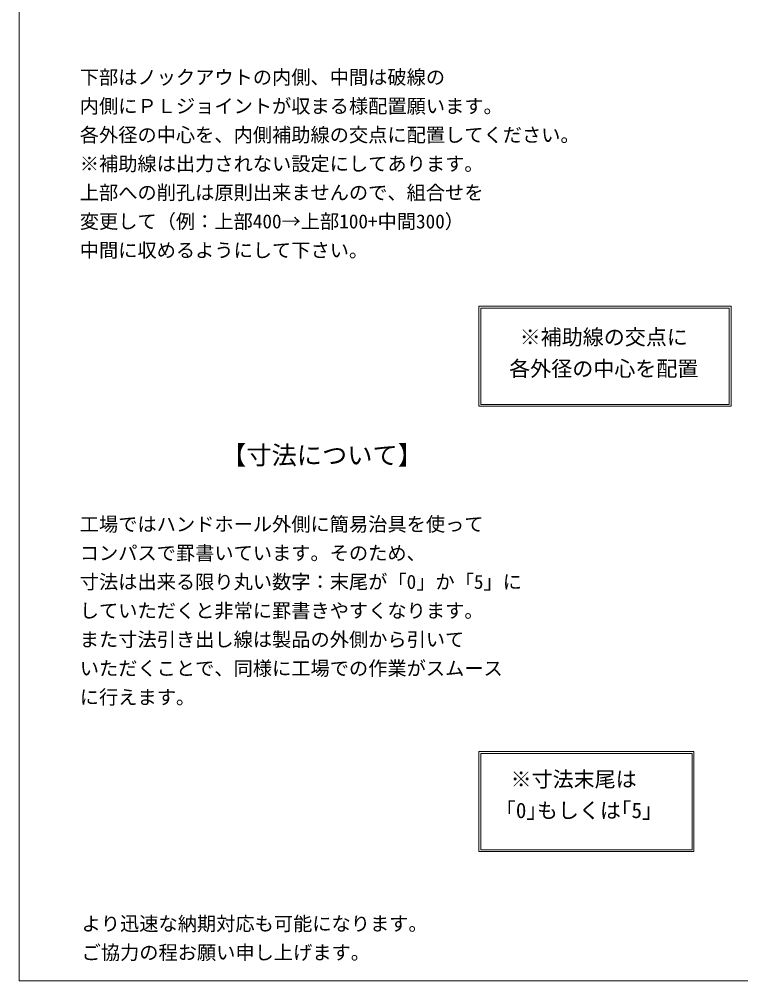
# Model space of a CAD drawing. Units: millimetres, scale not verified. Extents: x -4890 to 18490, y -2317 to 2317.
# Drawn here: x -4890 to -2944, y -1958 to 635 of the extents above; entities that cross this region are included whole.
import ezdxf
from ezdxf.enums import TextEntityAlignment as Align

# ---------------------------------------------------------------- set-up
doc = ezdxf.new("R2010")
doc.units = ezdxf.units.MM
doc.header["$LTSCALE"] = 10
for name, color, linetype, lineweight in [('0-2_waku', 7, 'Continuous', 18), ('0-9_uchigawa', 6, 'Continuous', 18), ('0-E_文字１', 7, 'Continuous', 18)]:
    doc.layers.add(name, color=color, linetype=linetype, lineweight=lineweight)
doc.styles.add('ＭＳ ゴシック', font='')
doc.styles.get('ＭＳ ゴシック').set_extended_font_data('MS Gothic')

msp = doc.modelspace()

# ---------------------------------------------------------------- linework, layer by layer
at = {"layer": '0-2_waku'}
for p, q in [((-4890, 2317.13), (-4890, -1957.87)), ((-4890, -1957.87), (-1830, -1957.87)), ((-4890, -1957.87), (-1830, -1957.87)), ((-4890, -1957.87), (-1830, -1957.87)), ((-4890, -1957.87), (-1830, -1957.87))]:
    msp.add_line(p, q, dxfattribs=at)
at = {"layer": '0-9_uchigawa'}
for p, q in [((-3650.47, -408.36), (-3650.47, -138.36)), ((-3650.47, -138.36), (-2970.47, -138.36)), ((-3645.47, -403.36), (-3645.47, -143.36)), ((-3645.47, -143.36), (-2975.47, -143.36)), ((-2975.47, -403.36), (-2975.47, -143.36)), ((-2970.47, -408.36), (-2970.47, -138.36)), ((-3650.47, -408.36), (-2970.47, -408.36)), ((-3645.47, -403.36), (-2975.47, -403.36)), ((-3650.47, -1339.58), (-3070.47, -1339.58)), ((-3650.47, -1609.58), (-3650.47, -1339.58)), ((-3645.47, -1344.58), (-3075.47, -1344.58)), ((-3645.47, -1604.58), (-3645.47, -1344.58)), ((-3075.47, -1604.58), (-3075.47, -1344.58)), ((-3070.47, -1609.58), (-3070.47, -1339.58)), ((-3645.47, -1604.58), (-3075.47, -1604.58)), ((-3650.47, -1609.58), (-3070.47, -1609.58))]:
    msp.add_line(p, q, dxfattribs=at)

# ---------------------------------------------------------------- texts
at = {"layer": '0-E_文字１', "style": 'ＭＳ ゴシック'}
for s, height, p in [('下部はノックアウトの内側、中間は破線の', 38.01, (-4726.7, 448.61)), ('内側にＰＬジョイントが収まる様配置願います。', 38.01, (-4726.7, 370.85)), ('各外径の中心を、内側補助線の交点に配置してください。', 38.01, (-4726.7, 293.09)), ('※補助線は出力されない設定にしてあります。', 38.01, (-4726.7, 215.33)), ('上部への削孔は原則出来ませんので、組合せを', 38.01, (-4726.7, 137.57)), ('変更して（例：上部400→上部100+中間300）', 38.01, (-4726.7, 59.81)), ('中間に収めるようにして下さい。', 38.01, (-4726.7, -17.95)), (' ※補助線の交点に', 41.57, (-3568.79, -255.08)), ('各外径の中心を配置', 41.57, (-3568.79, -340.13)), ('【寸法について】', 49.88, (-4345.66, -580.19)), ('工場ではハンドホール外側に簡易治具を使って', 38.01, (-4726.7, -756.83)), ('コンパスで罫書いています。そのため、', 38.01, (-4726.7, -834.59)), ('寸法は出来る限り丸い数字：末尾が「0」か「5」に', 38.01, (-4726.7, -912.35)), ('していただくと非常に罫書きやすくなります。', 38.01, (-4726.7, -990.11)), ('また寸法引き出し線は製品の外側から引いて', 38.01, (-4726.7, -1067.87)), ('いただくことで、同様に工場での作業がスムース', 38.01, (-4726.7, -1145.63)), ('に行えます。', 38.01, (-4726.7, -1223.39)), ('※寸法末尾は', 41.57, (-3564.98, -1447.52)), ('「0｣もしくは｢5｣', 41.57, (-3607.42, -1531.64)), ('より迅速な納期対応も可能になります。\u3000', 38.01, (-4721.85, -1834.28)), ('ご協力の程お願い申し上げます。', 38.01, (-4721.85, -1912.04))]:
    msp.add_text(s, height=height, dxfattribs=at).set_placement(p, align=Align.BOTTOM_LEFT)

doc.saveas('drawing.dxf')
